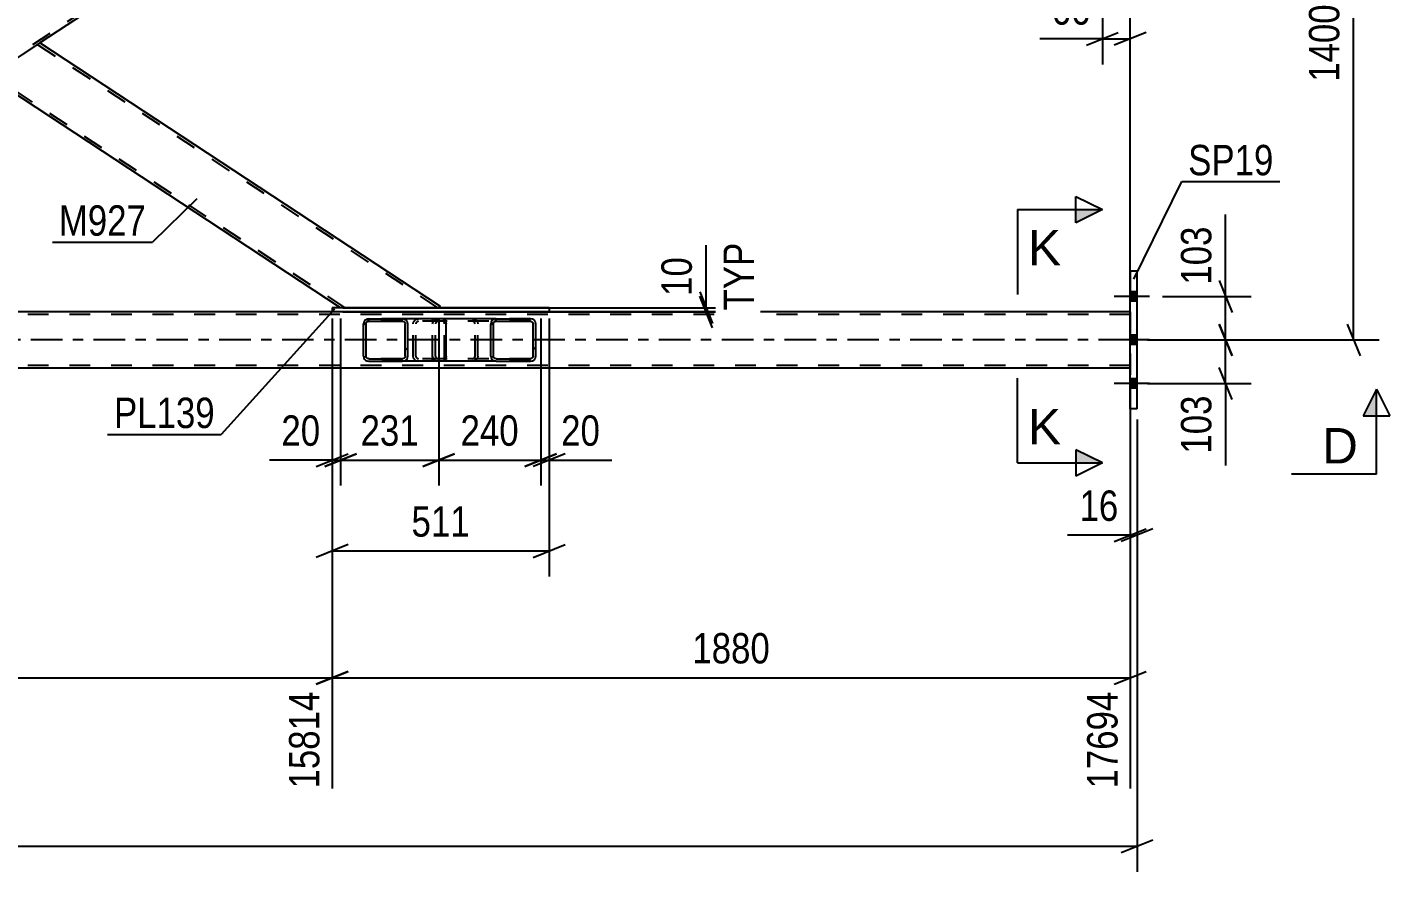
# Model space of a CAD drawing. Header units: millimetres. Extents: x -858 to 331, y -869 to -28.
# Drawn here: x -201 to -72.7, y -603.5 to -523.9 of the extents above; entities that cross this region are included whole.
import ezdxf

# ---------------------------------------------------------------- set-up
doc = ezdxf.new("R2010")
doc.units = ezdxf.units.MM
doc.linetypes.add('DXK_LINE_DOT2', pattern=[3.9198, 1.9599, -1.9599])
doc.linetypes.add('DXK_LINE_DOT3', pattern=[5.9187, 2.979, -0.9799, 0.9799, -0.9799])
doc.styles.add('Arial', font='ARIAL.TTF', dxfattribs={"height": 0.2})
doc.styles.add('Arial Narrow', font='ARIALN.TTF', dxfattribs={"height": 0.2})

# ---------------------------------------------------------------- blocks, each defined once
blk = doc.blocks.new('Part-570393797-6113 - 6084')
at = {"color": 7, "linetype": 'DXK_LINE_DOT2'}
for p, q in [((-171.63, -500.78), (-244.67, -548.83)), ((-162.9, -500.78), (-238.24, -550.34)), ((-162.46, -500.78), (-172.07, -500.78)), ((-204.66, -522.22), (-209.47, -525.38)), ((-199.86, -525.38), (-204.66, -528.54)), ((-244.67, -548.54), (-244.67, -549.11)), ((-244.67, -548.58), (-244.67, -548.61)), ((-237.8, -550.34), (-244.67, -550.34))]:
    blk.add_line(p, q, dxfattribs=at)
at = {"color": 2, "linetype": 'Continuous'}
for p, q in [((-172.07, -500.78), (-204.66, -522.22)), ((-162.46, -500.78), (-199.86, -525.38)), ((-209.47, -525.38), (-244.67, -548.54)), ((-204.66, -528.54), (-237.8, -550.34)), ((-244.67, -548.61), (-244.67, -550.34))]:
    blk.add_line(p, q, dxfattribs=at)
blk = doc.blocks.new('Part-570393797-6234 - 6084')
at = {"color": 2, "linetype": 'Continuous'}
for p, q in [((-199.86, -525.38), (-204.66, -528.54)), ((-162.1, -550.22), (-199.86, -525.38)), ((-171.52, -550.34), (-204.66, -528.54)), ((-162.13, -550.25), (-162.28, -550.34)), ((-162.1, -550.22), (-162.13, -550.25))]:
    blk.add_line(p, q, dxfattribs=at)
at = {"color": 7, "linetype": 'DXK_LINE_DOT2'}
for p, q in [((-162.35, -550.34), (-200.08, -525.53)), ((-204.44, -528.4), (-204.43, -528.39)), ((-171.09, -550.34), (-204.44, -528.4)), ((-162.28, -550.34), (-171.52, -550.34)), ((-162.1, -550.22), (-162.1, -550.22))]:
    blk.add_line(p, q, dxfattribs=at)
blk = doc.blocks.new('Part-570393797-6244 - 6084')
at = {"color": 2, "linetype": 'Continuous'}
for p, q in [((-97.12, -559.88), (-97.12, -546.88)), ((-96.48, -546.88), (-97.12, -546.88)), ((-96.48, -559.88), (-96.48, -546.88)), ((-96.48, -559.88), (-97.12, -559.88))]:
    blk.add_line(p, q, dxfattribs=at)
at = {"color": 7, "linetype": 'DXK_LINE_DOT2'}
for p, q in [((-97.12, -546.88), (-97.12, -559.88)), ((-96.48, -546.88), (-96.48, -546.88)), ((-96.48, -559.88), (-96.48, -546.88)), ((-96.48, -559.88), (-96.48, -559.88))]:
    blk.add_line(p, q, dxfattribs=at)
blk = doc.blocks.new('Part-570393797-6383 - 6084')
at = {"color": 2, "linetype": 'Continuous'}
for p, q in [((-151.87, -550.34), (-172.32, -550.34)), ((-172.32, -550.34), (-172.32, -550.74)), ((-151.87, -550.34), (-151.87, -550.74)), ((-151.87, -550.74), (-172.32, -550.74))]:
    blk.add_line(p, q, dxfattribs=at)
blk = doc.blocks.new('Part-570393797-6455 - 6084')
at = {"color": 7, "linetype": 'DXK_LINE_DOT2'}
for p, q in [((-97.12, -550.98), (-774.68, -550.98)), ((-151.87, -550.74), (-172.32, -550.74)), ((-97.12, -550.74), (-97.12, -556.02)), ((-97.12, -555.78), (-774.68, -555.78))]:
    blk.add_line(p, q, dxfattribs=at)
at = {"color": 2, "linetype": 'Continuous'}
for p, q in [((-172.32, -550.74), (-237, -550.74)), ((-97.12, -550.74), (-151.87, -550.74)), ((-97.12, -556.02), (-774.68, -556.02))]:
    blk.add_line(p, q, dxfattribs=at)
at = {"color": 7, "linetype": 'DXK_LINE_DOT3'}
blk.add_line((-97.12, -553.38), (-774.68, -553.38), dxfattribs=at)
blk = doc.blocks.new('Bolt-570393797-6576 - 6084')
at = {"linetype": 'Continuous'}
for points in [[(-97.12, -548.84), (-97.12, -549.72), (-96.48, -549.72), (-96.48, -548.84)], [(-97.12, -548.84), (-97.12, -549.72), (-96.48, -549.72), (-96.48, -548.84)], [(-97.12, -548.84), (-97.12, -549.72), (-96.48, -549.72), (-96.48, -548.84)], [(-97.12, -552.94), (-97.12, -553.82), (-96.48, -553.82), (-96.48, -552.94)], [(-97.12, -552.94), (-97.12, -553.82), (-96.48, -553.82), (-96.48, -552.94)], [(-97.12, -557.04), (-97.12, -557.92), (-96.48, -557.92), (-96.48, -557.04)], [(-97.12, -557.04), (-97.12, -557.92), (-96.48, -557.92), (-96.48, -557.04)], [(-97.12, -557.04), (-97.12, -557.92), (-96.48, -557.92), (-96.48, -557.04)]]:
    blk.add_hatch(color=1, dxfattribs=at).paths.add_polyline_path(points)
at = {"color": 1, "linetype": 'Continuous'}
for p, q in [((-95.32, -549.28), (-98.64, -549.28)), ((-95.32, -549.28), (-98.64, -549.28)), ((-95.32, -549.28), (-98.64, -549.28)), ((-96.48, -548.84), (-97.12, -548.84)), ((-96.48, -548.84), (-97.12, -548.84)), ((-96.48, -548.84), (-97.12, -548.84)), ((-96.48, -549.72), (-97.12, -549.72)), ((-96.48, -549.72), (-97.12, -549.72)), ((-96.48, -549.72), (-97.12, -549.72)), ((-96.48, -552.94), (-97.12, -552.94)), ((-96.48, -552.94), (-97.12, -552.94)), ((-95.32, -553.38), (-98.64, -553.38)), ((-95.32, -553.38), (-98.64, -553.38)), ((-96.48, -553.82), (-97.12, -553.82)), ((-96.48, -553.82), (-97.12, -553.82)), ((-96.48, -557.04), (-97.12, -557.04)), ((-96.48, -557.04), (-97.12, -557.04)), ((-96.48, -557.04), (-97.12, -557.04)), ((-95.32, -557.48), (-98.64, -557.48)), ((-95.32, -557.48), (-98.64, -557.48)), ((-95.32, -557.48), (-98.64, -557.48)), ((-96.48, -557.92), (-97.12, -557.92)), ((-96.48, -557.92), (-97.12, -557.92)), ((-96.48, -557.92), (-97.12, -557.92))]:
    blk.add_line(p, q, dxfattribs=at)
blk = doc.blocks.new('Part-570393797-6631 - 6084')
at = {"linetype": 'Continuous'}
h = blk.add_hatch(dxfattribs=at)
h.set_pattern_fill('', scale=0.7, style=0, pattern_type=0)
h.set_pattern_definition([(45, (-169.3342, -555.0874), (-1.57154, 1.57154), [])])
h.paths.add_polyline_path([(-169.37, -554.9), (-169.33, -555.09), (-169.23, -555.24), (-169.06, -555.35), (-168.87, -555.38), (-165.69, -555.38), (-165.49, -555.35), (-165.33, -555.24), (-165.22, -555.09), (-165.18, -554.9), (-165.18, -551.86), (-165.22, -551.68), (-165.33, -551.52), (-165.49, -551.42), (-165.69, -551.38), (-168.87, -551.38), (-169.06, -551.42), (-169.23, -551.52), (-169.33, -551.68), (-169.37, -551.86)])
h.paths.add_polyline_path([(-169.1, -551.77), (-169.05, -551.69), (-168.97, -551.64), (-168.87, -551.62), (-165.69, -551.62), (-165.59, -551.64), (-165.51, -551.69), (-165.45, -551.77), (-165.43, -551.86), (-165.43, -554.9), (-165.45, -555), (-165.51, -555.07), (-165.59, -555.13), (-165.69, -555.14), (-168.87, -555.14), (-168.97, -555.13), (-169.05, -555.07), (-169.1, -555), (-169.12, -554.9), (-169.12, -551.86)])
at = {"color": 2, "linetype": 'Continuous'}
for p, q in [((-169.33, -551.68), (-169.37, -551.86)), ((-169.37, -554.9), (-169.37, -551.86)), ((-169.12, -551.86), (-169.1, -551.77)), ((-169.12, -554.9), (-169.12, -551.86)), ((-169.1, -551.77), (-169.05, -551.69)), ((-168.87, -551.38), (-169.06, -551.42)), ((-169.05, -551.69), (-168.97, -551.64)), ((-168.97, -551.64), (-168.87, -551.62)), ((-168.87, -551.38), (-165.69, -551.38)), ((-168.87, -551.62), (-165.69, -551.62)), ((-161.85, -551.38), (-165.69, -551.38)), ((-165.49, -551.42), (-165.69, -551.38)), ((-165.69, -551.62), (-165.59, -551.64)), ((-165.59, -551.64), (-165.51, -551.69)), ((-165.51, -551.69), (-165.45, -551.77)), ((-165.45, -551.77), (-165.43, -551.86)), ((-165.43, -554.9), (-165.43, -551.86)), ((-165.18, -551.86), (-165.22, -551.68)), ((-165.18, -554.9), (-165.18, -551.86)), ((-161.85, -551.38), (-161.75, -551.42)), ((-161.75, -551.42), (-161.66, -551.52)), ((-161.66, -551.52), (-161.6, -551.68)), ((-161.6, -551.68), (-161.58, -551.86)), ((-161.58, -554.9), (-161.58, -551.86)), ((-169.37, -554.9), (-169.33, -555.09)), ((-169.1, -555), (-169.12, -554.9)), ((-169.05, -555.07), (-169.1, -555)), ((-169.06, -555.35), (-168.87, -555.38)), ((-168.97, -555.13), (-169.05, -555.07)), ((-168.87, -555.14), (-168.97, -555.13)), ((-168.87, -555.14), (-165.69, -555.14)), ((-168.87, -555.38), (-165.69, -555.38)), ((-165.59, -555.13), (-165.69, -555.14)), ((-165.69, -555.38), (-165.49, -555.35)), ((-161.85, -555.38), (-165.69, -555.38)), ((-165.51, -555.07), (-165.59, -555.13)), ((-165.45, -555), (-165.51, -555.07)), ((-165.43, -554.9), (-165.45, -555)), ((-165.22, -555.09), (-165.18, -554.9)), ((-161.75, -555.35), (-161.85, -555.38)), ((-161.66, -555.24), (-161.75, -555.35)), ((-161.6, -555.09), (-161.66, -555.24)), ((-161.58, -554.9), (-161.6, -555.09))]:
    blk.add_line(p, q, dxfattribs=at)
at = {"color": 7, "linetype": 'DXK_LINE_DOT2'}
for p, q in [((-165.69, -551.38), (-168.87, -551.38)), ((-161.85, -551.62), (-168.87, -551.62)), ((-164.69, -551.86), (-164.65, -551.68)), ((-164.69, -554.9), (-164.69, -551.86)), ((-164.42, -551.77), (-164.44, -551.86)), ((-164.44, -554.9), (-164.44, -551.86)), ((-164.37, -551.69), (-164.42, -551.77)), ((-164.38, -551.42), (-164.19, -551.38)), ((-164.29, -551.64), (-164.37, -551.69)), ((-164.19, -551.62), (-164.29, -551.64)), ((-162.85, -551.62), (-162.85, -551.38)), ((-161.8, -551.64), (-161.85, -551.62)), ((-161.76, -551.69), (-161.8, -551.64)), ((-161.73, -551.77), (-161.76, -551.69)), ((-161.72, -551.86), (-161.73, -551.77)), ((-161.72, -554.9), (-161.72, -551.86)), ((-161.85, -555.14), (-168.87, -555.14)), ((-165.69, -555.38), (-168.87, -555.38)), ((-164.65, -555.09), (-164.69, -554.9)), ((-164.44, -554.9), (-164.42, -555)), ((-164.42, -555), (-164.37, -555.07)), ((-164.19, -555.38), (-164.38, -555.35)), ((-164.37, -555.07), (-164.29, -555.13)), ((-164.29, -555.13), (-164.19, -555.14)), ((-162.85, -555.38), (-162.85, -555.14)), ((-161.85, -555.14), (-161.8, -555.13)), ((-161.8, -555.13), (-161.76, -555.07)), ((-161.76, -555.07), (-161.73, -555)), ((-161.73, -555), (-161.72, -554.9))]:
    blk.add_line(p, q, dxfattribs=at)
at = {"color": 2, "linetype": 'Continuous'}
for centre, start, end in [((-168.88, -551.88), 111.1941, 156.1506), ((-165.67, -551.88), 23.8494, 68.8059), ((-168.88, -554.89), 203.8494, 248.8059), ((-165.67, -554.89), 291.1941, 336.1506)]:
    blk.add_arc(centre, 0.492, start, end, dxfattribs=at)
at = {"color": 7, "linetype": 'DXK_LINE_DOT2'}
for centre, start, end in [((-164.2, -551.88), 111.1941, 156.1506), ((-164.2, -554.89), 203.8494, 248.8059)]:
    blk.add_arc(centre, 0.492, start, end, dxfattribs=at)
blk = doc.blocks.new('Part-570393797-6715 - 6084')
at = {"linetype": 'Continuous'}
h = blk.add_hatch(dxfattribs=at)
h.set_pattern_fill('', scale=0.7, style=0, pattern_type=0)
h.set_pattern_definition([(45, (-157.343, -555.0874), (-1.57154, 1.57154), [])])
h.paths.add_polyline_path([(-157.38, -554.9), (-157.34, -555.09), (-157.23, -555.24), (-157.07, -555.35), (-156.87, -555.38), (-153.64, -555.38), (-153.44, -555.35), (-153.27, -555.24), (-153.16, -555.09), (-153.13, -554.9), (-153.13, -551.86), (-153.16, -551.68), (-153.27, -551.52), (-153.44, -551.42), (-153.64, -551.38), (-156.87, -551.38), (-157.07, -551.42), (-157.23, -551.52), (-157.34, -551.68), (-157.38, -551.86)])
h.paths.add_polyline_path([(-157.11, -551.77), (-157.05, -551.69), (-156.97, -551.64), (-156.87, -551.62), (-153.64, -551.62), (-153.54, -551.64), (-153.46, -551.69), (-153.4, -551.77), (-153.38, -551.86), (-153.38, -554.9), (-153.4, -555), (-153.46, -555.07), (-153.54, -555.13), (-153.64, -555.14), (-156.87, -555.14), (-156.97, -555.13), (-157.05, -555.07), (-157.11, -555), (-157.13, -554.9), (-157.13, -551.86)])
at = {"color": 7, "linetype": 'DXK_LINE_DOT2'}
for p, q in [((-162.85, -551.86), (-162.81, -551.68)), ((-162.85, -554.9), (-162.85, -551.86)), ((-162.57, -551.77), (-162.59, -551.86)), ((-162.59, -554.9), (-162.59, -551.86)), ((-162.52, -551.69), (-162.57, -551.77)), ((-162.53, -551.42), (-162.34, -551.38)), ((-162.43, -551.64), (-162.52, -551.69)), ((-162.34, -551.62), (-162.43, -551.64)), ((-161.85, -551.38), (-162.34, -551.38)), ((-153.64, -551.62), (-162.34, -551.62)), ((-159.1, -551.38), (-158.91, -551.42)), ((-159, -551.64), (-159.1, -551.62)), ((-158.92, -551.69), (-159, -551.64)), ((-158.87, -551.77), (-158.92, -551.69)), ((-158.85, -551.86), (-158.87, -551.77)), ((-158.85, -554.9), (-158.85, -551.86)), ((-158.63, -551.68), (-158.59, -551.86)), ((-158.59, -554.9), (-158.59, -551.86)), ((-153.64, -551.38), (-156.87, -551.38)), ((-162.81, -555.09), (-162.85, -554.9)), ((-162.59, -554.9), (-162.57, -555)), ((-162.57, -555), (-162.52, -555.07)), ((-162.34, -555.38), (-162.53, -555.35)), ((-162.52, -555.07), (-162.43, -555.13)), ((-162.43, -555.13), (-162.34, -555.14)), ((-153.64, -555.14), (-162.34, -555.14)), ((-161.85, -555.38), (-162.34, -555.38)), ((-159.1, -555.14), (-159, -555.13)), ((-158.91, -555.35), (-159.1, -555.38)), ((-159, -555.13), (-158.92, -555.07)), ((-158.92, -555.07), (-158.87, -555)), ((-158.87, -555), (-158.85, -554.9)), ((-158.59, -554.9), (-158.63, -555.09)), ((-153.64, -555.38), (-156.87, -555.38))]:
    blk.add_line(p, q, dxfattribs=at)
at = {"color": 2, "linetype": 'Continuous'}
for p, q in [((-156.87, -551.38), (-161.85, -551.38)), ((-157.34, -551.68), (-157.38, -551.86)), ((-157.38, -554.9), (-157.38, -551.86)), ((-157.13, -551.86), (-157.11, -551.77)), ((-157.13, -554.9), (-157.13, -551.86)), ((-157.11, -551.77), (-157.05, -551.69)), ((-156.87, -551.38), (-157.07, -551.42)), ((-157.05, -551.69), (-156.97, -551.64)), ((-156.97, -551.64), (-156.87, -551.62)), ((-156.87, -551.38), (-153.64, -551.38)), ((-156.87, -551.62), (-153.64, -551.62)), ((-153.44, -551.42), (-153.64, -551.38)), ((-153.64, -551.62), (-153.54, -551.64)), ((-153.54, -551.64), (-153.46, -551.69)), ((-153.46, -551.69), (-153.4, -551.77)), ((-153.4, -551.77), (-153.38, -551.86)), ((-153.38, -554.9), (-153.38, -551.86)), ((-153.13, -551.86), (-153.16, -551.68)), ((-153.13, -554.9), (-153.13, -551.86)), ((-156.87, -555.38), (-161.85, -555.38)), ((-157.38, -554.9), (-157.34, -555.09)), ((-157.11, -555), (-157.13, -554.9)), ((-157.05, -555.07), (-157.11, -555)), ((-157.07, -555.35), (-156.87, -555.38)), ((-156.97, -555.13), (-157.05, -555.07)), ((-156.87, -555.14), (-156.97, -555.13)), ((-156.87, -555.14), (-153.64, -555.14)), ((-156.87, -555.38), (-153.64, -555.38)), ((-153.54, -555.13), (-153.64, -555.14)), ((-153.64, -555.38), (-153.44, -555.35)), ((-153.46, -555.07), (-153.54, -555.13)), ((-153.4, -555), (-153.46, -555.07)), ((-153.38, -554.9), (-153.4, -555)), ((-153.16, -555.09), (-153.13, -554.9))]:
    blk.add_line(p, q, dxfattribs=at)
at = {"color": 7, "linetype": 'DXK_LINE_DOT2'}
for centre, start, end in [((-162.36, -551.88), 110.7583, 155.68), ((-159.08, -551.88), 24.32, 69.2417), ((-162.36, -554.88), 204.32, 249.2417), ((-159.08, -554.88), 290.7583, 335.68)]:
    blk.add_arc(centre, 0.496, start, end, dxfattribs=at)
at = {"color": 2, "linetype": 'Continuous'}
for centre, start, end in [((-156.89, -551.88), 110.7583, 155.6801), ((-153.62, -551.88), 24.32, 69.2417), ((-156.89, -554.88), 204.32, 249.2417), ((-153.62, -554.88), 290.7583, 335.6801)]:
    blk.add_arc(centre, 0.496, start, end, dxfattribs=at)
blk = doc.blocks.new('StraightDimension-570393797-7088 - 6084')
at = {"color": 7, "linetype": 'Continuous'}
for p, q in [((-257.46, -551.74), (-257.46, -595.66)), ((-172.32, -551.74), (-172.32, -595.66)), ((-255.96, -584.62), (-258.96, -585.82)), ((-257.46, -585.22), (-172.32, -585.22)), ((-173.82, -585.82), (-170.82, -584.62))]:
    blk.add_line(p, q, dxfattribs=at)
at = {"color": 0}
blk.add_wipeout([(-210.63, -584.47), (-210.63, -580.27), (-219.15, -580.27), (-219.15, -584.47)], dxfattribs=at)
at = {"color": 3, "style": 'Arial Narrow'}
blk.add_text('2128', height=2.863, dxfattribs=at).set_placement((-218.55, -583.87))
at = {"color": 0, "linetype": 'Continuous'}
blk.add_wipeout([(-172.92, -585.92), (-177.12, -585.92), (-177.12, -596.26), (-172.92, -596.26)], dxfattribs=at)
at = {"color": 3, "linetype": 'Continuous', "style": 'Arial Narrow'}
blk.add_text('15814', height=2.863, rotation=90.0002, dxfattribs=at).set_placement((-173.52, -595.66))
blk = doc.blocks.new('StraightDimension-570393797-7277 - 6084')
at = {"color": 7, "linetype": 'Continuous'}
for p, q in [((-99.75, -501.38), (-99.75, -527.4)), ((-97.12, -549.74), (-97.12, -522.15)), ((-99.75, -525), (-105.65, -525)), ((-99.75, -525), (-105.65, -525)), ((-101.25, -525.6), (-98.25, -524.4)), ((-99.75, -525), (-97.12, -525)), ((-95.62, -524.4), (-98.62, -525.6))]:
    blk.add_line(p, q, dxfattribs=at)
at = {"color": 0}
blk.add_wipeout([(-100.27, -524.25), (-100.27, -520.05), (-105.13, -520.05), (-105.13, -524.25)], dxfattribs=at)
at = {"color": 3, "style": 'Arial Narrow'}
blk.add_text('66', height=2.863, dxfattribs=at).set_placement((-104.53, -523.65))
blk = doc.blocks.new('StraightDimension-570393797-7082 - 6084')
at = {"color": 7, "linetype": 'Continuous'}
for p, q in [((-172.32, -551.74), (-172.32, -595.66)), ((-97.12, -557.02), (-97.12, -595.66)), ((-170.82, -584.62), (-173.82, -585.82)), ((-172.32, -585.22), (-97.12, -585.22)), ((-98.62, -585.82), (-95.62, -584.62))]:
    blk.add_line(p, q, dxfattribs=at)
at = {"color": 0}
blk.add_wipeout([(-130.47, -584.47), (-130.47, -580.27), (-138.98, -580.27), (-138.98, -584.47)], dxfattribs=at)
at = {"color": 3, "style": 'Arial Narrow'}
blk.add_text('1880', height=2.863, dxfattribs=at).set_placement((-138.38, -583.87))
at = {"color": 0, "linetype": 'Continuous'}
blk.add_wipeout([(-97.72, -585.92), (-101.92, -585.92), (-101.92, -596.26), (-97.72, -596.26)], dxfattribs=at)
at = {"color": 3, "linetype": 'Continuous', "style": 'Arial Narrow'}
blk.add_text('17694', height=2.863, rotation=90.0002, dxfattribs=at).set_placement((-98.32, -595.66))
blk = doc.blocks.new('StraightDimension-570393797-7336 - 6084')
at = {"color": 7, "linetype": 'Continuous'}
for p, q in [((-75.47, -498.88), (-76.67, -495.88)), ((-97.95, -497.38), (-73.67, -497.38)), ((-76.07, -553.38), (-76.07, -497.38)), ((-76.67, -551.88), (-75.47, -554.88)), ((-95.48, -553.38), (-73.67, -553.38))]:
    blk.add_line(p, q, dxfattribs=at)
at = {"color": 0}
blk.add_wipeout([(-76.82, -521.13), (-81.02, -521.13), (-81.02, -529.64), (-76.82, -529.64)], dxfattribs=at)
at = {"color": 3, "style": 'Arial Narrow'}
blk.add_text('1400', height=2.863, rotation=90.0002, dxfattribs=at).set_placement((-77.42, -529.04))
blk = doc.blocks.new('StraightDimension-570393797-7810 - 6084')
at = {"color": 7, "linetype": 'Continuous'}
for p, q in [((-97.12, -560.88), (-97.12, -574.18)), ((-96.48, -560.88), (-96.48, -574.18)), ((-98.62, -572.38), (-95.62, -571.18)), ((-94.98, -571.18), (-97.98, -572.38)), ((-97.12, -571.78), (-103.03, -571.78)), ((-97.12, -571.78), (-103.03, -571.78)), ((-97.12, -571.78), (-96.48, -571.78))]:
    blk.add_line(p, q, dxfattribs=at)
at = {"color": 0}
blk.add_wipeout([(-97.65, -571.03), (-97.65, -566.83), (-102.5, -566.83), (-102.5, -571.03)], dxfattribs=at)
at = {"color": 3, "style": 'Arial Narrow'}
blk.add_text('16', height=2.863, dxfattribs=at).set_placement((-101.9, -570.43))
blk = doc.blocks.new('StraightDimension-570393797-6914 - 6084')
at = {"color": 7, "linetype": 'Continuous'}
for p, q in [((-96.48, -560.88), (-96.48, -603.51)), ((-97.98, -601.71), (-94.98, -600.51)), ((-793.94, -601.11), (-96.48, -601.11))]:
    blk.add_line(p, q, dxfattribs=at)
blk = doc.blocks.new('StraightDimension-570393797-7151 - 6084')
at = {"color": 7, "linetype": 'Continuous'}
for p, q in [((-172.32, -551.34), (-172.32, -575.67)), ((-151.87, -551.34), (-151.87, -575.67)), ((-170.82, -572.67), (-173.82, -573.87)), ((-172.32, -573.27), (-151.87, -573.27)), ((-153.37, -573.87), (-150.37, -572.67))]:
    blk.add_line(p, q, dxfattribs=at)
at = {"color": 0}
blk.add_wipeout([(-158.75, -572.52), (-158.75, -568.32), (-165.44, -568.32), (-165.44, -572.52)], dxfattribs=at)
at = {"color": 3, "style": 'Arial Narrow'}
blk.add_text('511', height=2.863, dxfattribs=at).set_placement((-164.84, -571.92))
blk = doc.blocks.new('StraightDimension-570393797-7206 - 6084')
at = {"color": 7, "linetype": 'Continuous'}
for p, q in [((-137.08, -550.34), (-137.08, -544.44)), ((-137.08, -550.34), (-137.08, -544.44)), ((-137.68, -548.84), (-136.48, -551.84)), ((-136.48, -552.24), (-137.68, -549.24)), ((-171.32, -550.34), (-134.68, -550.34)), ((-137.08, -550.74), (-137.08, -550.34)), ((-171.32, -550.74), (-134.68, -550.74))]:
    blk.add_line(p, q, dxfattribs=at)
at = {"color": 0, "linetype": 'Continuous'}
blk.add_wipeout([(-131.98, -543.6), (-136.18, -543.6), (-136.18, -551.19), (-131.98, -551.19)], dxfattribs=at)
at = {"color": 0}
blk.add_wipeout([(-137.83, -544.96), (-142.03, -544.96), (-142.03, -549.82), (-137.83, -549.82)], dxfattribs=at)
at = {"color": 3, "linetype": 'Continuous', "style": 'Arial Narrow'}
blk.add_text('TYP', height=2.863, rotation=90.0002, dxfattribs=at).set_placement((-132.58, -550.59))
at = {"color": 3, "style": 'Arial Narrow'}
blk.add_text('10', height=2.863, rotation=90.0002, dxfattribs=at).set_placement((-138.43, -549.22))
blk = doc.blocks.new('StraightDimension-570393797-7260 - 6084')
at = {"color": 7, "linetype": 'Continuous'}
for p, q in [((-88.13, -549.28), (-88.13, -541.55)), ((-88.13, -549.28), (-88.13, -541.55)), ((-88.73, -547.78), (-87.53, -550.78)), ((-94.08, -549.28), (-85.73, -549.28)), ((-88.13, -553.38), (-88.13, -549.28)), ((-87.53, -554.88), (-88.73, -551.88)), ((-95.48, -553.38), (-85.73, -553.38))]:
    blk.add_line(p, q, dxfattribs=at)
at = {"color": 0}
blk.add_wipeout([(-88.88, -542.07), (-93.08, -542.07), (-93.08, -548.76), (-88.88, -548.76)], dxfattribs=at)
at = {"color": 3, "style": 'Arial Narrow'}
blk.add_text('103', height=2.863, rotation=90.0002, dxfattribs=at).set_placement((-89.48, -548.16))
blk = doc.blocks.new('StraightDimension-570393797-7268 - 6084')
at = {"color": 7, "linetype": 'Continuous'}
for p, q in [((-88.73, -551.88), (-87.53, -554.88)), ((-95.48, -553.38), (-85.73, -553.38)), ((-88.13, -557.48), (-88.13, -553.38)), ((-87.53, -558.98), (-88.73, -555.98)), ((-95.48, -557.48), (-85.73, -557.48)), ((-88.13, -557.48), (-88.13, -565.22)), ((-88.13, -557.48), (-88.13, -565.22))]:
    blk.add_line(p, q, dxfattribs=at)
at = {"color": 0}
blk.add_wipeout([(-88.88, -558.01), (-93.08, -558.01), (-93.08, -564.69), (-88.88, -564.69)], dxfattribs=at)
at = {"color": 3, "style": 'Arial Narrow'}
blk.add_text('103', height=2.863, rotation=90.0002, dxfattribs=at).set_placement((-89.48, -564.09))
blk = doc.blocks.new('StraightDimension-570393797-7925 - 6084')
at = {"color": 7, "linetype": 'Continuous'}
for p, q in [((-152.67, -551.34), (-152.67, -567.1)), ((-151.87, -551.34), (-151.87, -567.1)), ((-154.17, -565.3), (-151.17, -564.1)), ((-150.37, -564.1), (-153.37, -565.3)), ((-152.67, -564.7), (-151.87, -564.7)), ((-151.87, -564.7), (-145.96, -564.7)), ((-151.87, -564.7), (-145.96, -564.7))]:
    blk.add_line(p, q, dxfattribs=at)
at = {"color": 0}
blk.add_wipeout([(-146.49, -563.95), (-146.49, -559.75), (-151.34, -559.75), (-151.34, -563.95)], dxfattribs=at)
at = {"color": 3, "style": 'Arial Narrow'}
blk.add_text('20', height=2.863, dxfattribs=at).set_placement((-150.74, -563.35))
blk = doc.blocks.new('StraightDimension-570393797-7933 - 6084')
at = {"color": 7, "linetype": 'Continuous'}
for p, q in [((-162.28, -551.34), (-162.28, -567.1)), ((-152.67, -551.34), (-152.67, -567.1)), ((-163.78, -565.3), (-160.78, -564.1)), ((-162.28, -564.7), (-152.67, -564.7)), ((-151.17, -564.1), (-154.17, -565.3))]:
    blk.add_line(p, q, dxfattribs=at)
at = {"color": 0}
blk.add_wipeout([(-154.13, -563.95), (-154.13, -559.75), (-160.82, -559.75), (-160.82, -563.95)], dxfattribs=at)
at = {"color": 3, "style": 'Arial Narrow'}
blk.add_text('240', height=2.863, dxfattribs=at).set_placement((-160.22, -563.35))
blk = doc.blocks.new('StraightDimension-570393797-7947 - 6084')
at = {"color": 7, "linetype": 'Continuous'}
for p, q in [((-171.52, -551.34), (-171.52, -567.1)), ((-162.28, -551.34), (-162.28, -567.1)), ((-173.02, -565.3), (-170.02, -564.1)), ((-171.52, -564.7), (-162.28, -564.7)), ((-160.78, -564.1), (-163.78, -565.3))]:
    blk.add_line(p, q, dxfattribs=at)
at = {"color": 0}
blk.add_wipeout([(-163.56, -563.95), (-163.56, -559.75), (-170.24, -559.75), (-170.24, -563.95)], dxfattribs=at)
at = {"color": 3, "style": 'Arial Narrow'}
blk.add_text('231', height=2.863, dxfattribs=at).set_placement((-169.64, -563.35))
blk = doc.blocks.new('StraightDimension-570393797-7961 - 6084')
at = {"color": 7, "linetype": 'Continuous'}
for p, q in [((-172.32, -551.34), (-172.32, -567.1)), ((-171.52, -551.34), (-171.52, -567.1)), ((-172.32, -564.7), (-178.23, -564.7)), ((-172.32, -564.7), (-178.23, -564.7)), ((-173.82, -565.3), (-170.82, -564.1)), ((-170.02, -564.1), (-173.02, -565.3)), ((-172.32, -564.7), (-171.52, -564.7))]:
    blk.add_line(p, q, dxfattribs=at)
at = {"color": 0}
blk.add_wipeout([(-172.85, -563.95), (-172.85, -559.75), (-177.7, -559.75), (-177.7, -563.95)], dxfattribs=at)
at = {"color": 3, "style": 'Arial Narrow'}
blk.add_text('20', height=2.863, dxfattribs=at).set_placement((-177.1, -563.35))
blk = doc.blocks.new('SectionMark-570393797-8166 - 6084')
at = {"linetype": 'Continuous'}
for points in [[(-102.25, -542.34), (-102.25, -541.09), (-99.75, -541.09)], [(-102.25, -564.97), (-102.25, -563.72), (-99.75, -564.97)]]:
    blk.add_hatch(color=6, dxfattribs=at).paths.add_polyline_path(points)
at = {"color": 6, "linetype": 'Continuous'}
for p, q in [((-102.25, -542.34), (-102.25, -539.84)), ((-102.25, -539.84), (-99.75, -541.09)), ((-107.75, -541.09), (-107.75, -549.09)), ((-107.75, -541.09), (-99.75, -541.09)), ((-99.75, -541.09), (-102.25, -542.34)), ((-107.75, -564.97), (-107.75, -556.97)), ((-99.75, -564.97), (-102.25, -563.72)), ((-102.25, -563.72), (-102.25, -566.22)), ((-107.75, -564.97), (-99.75, -564.97)), ((-99.75, -564.97), (-102.25, -566.22))]:
    blk.add_line(p, q, dxfattribs=at)
at = {"color": 0, "linetype": 'Continuous'}
for points in [[(-103.64, -546.34), (-103.64, -542.84), (-106.75, -542.84), (-106.75, -546.34)], [(-103.64, -563.22), (-103.64, -559.72), (-106.75, -559.72), (-106.75, -563.22)]]:
    blk.add_wipeout(points, dxfattribs=at)
at = {"color": 3, "linetype": 'Continuous', "style": 'Arial'}
for p in [(-106.75, -546.34), (-106.75, -563.22)]:
    blk.add_text('K', height=3.34, dxfattribs=at).set_placement(p)
blk = doc.blocks.new('Mark-570393797-6230 - 6084')
at = {"color": 0}
blk.add_wipeout([(-189.85, -543.55), (-189.85, -540.55), (-198.07, -540.55), (-198.07, -543.55)], dxfattribs=at)
blk.add_wipeout([(-189.85, -543.55), (-189.85, -540.55), (-198.07, -540.55), (-198.07, -543.55)], dxfattribs=at)
at = {"color": 30, "linetype": 'Continuous'}
for p in [(-185.07, -540.08), (-198.67, -544.15)]:
    blk.add_line(p, (-189.25, -544.15), dxfattribs=at)
at = {"color": 3, "style": 'Arial Narrow'}
blk.add_text('M927', height=2.863, dxfattribs=at).set_placement((-198.07, -543.55))
blk = doc.blocks.new('Mark-570393797-6240 - 6084')
at = {"color": 0}
blk.add_wipeout([(-83.62, -537.85), (-83.62, -534.85), (-91.66, -534.85), (-91.66, -537.85)], dxfattribs=at)
blk.add_wipeout([(-83.62, -537.85), (-83.62, -534.85), (-91.66, -534.85), (-91.66, -537.85)], dxfattribs=at)
at = {"color": 30, "linetype": 'Continuous'}
for p, q in [((-96.77, -547.63), (-92.26, -538.45)), ((-92.26, -538.45), (-83.02, -538.45))]:
    blk.add_line(p, q, dxfattribs=at)
at = {"color": 3, "style": 'Arial Narrow'}
blk.add_text('SP19', height=2.863, dxfattribs=at).set_placement((-91.66, -537.85))
blk = doc.blocks.new('SectionMark-570393797-8160 - 6084')
at = {"linetype": 'Continuous'}
blk.add_hatch(color=6, dxfattribs=at).paths.add_polyline_path([(-73.92, -560.52), (-75.17, -560.52), (-73.92, -558.02)])
at = {"color": 6, "linetype": 'Continuous'}
for p, q in [((-73.92, -558.02), (-75.17, -560.52)), ((-73.92, -566.02), (-73.92, -558.02)), ((-73.92, -558.02), (-72.67, -560.52)), ((-75.17, -560.52), (-72.67, -560.52)), ((-73.92, -566.02), (-81.92, -566.02))]:
    blk.add_line(p, q, dxfattribs=at)
at = {"color": 0, "linetype": 'Continuous'}
blk.add_wipeout([(-75.67, -565.02), (-75.67, -561.52), (-79.04, -561.52), (-79.04, -565.02)], dxfattribs=at)
at = {"color": 3, "linetype": 'Continuous', "style": 'Arial'}
blk.add_text('D', height=3.34, dxfattribs=at).set_placement((-79.04, -565.02))
blk = doc.blocks.new('Mark-570393797-6379 - 6084')
at = {"color": 0}
blk.add_wipeout([(-183.37, -561.68), (-183.37, -558.68), (-192.87, -558.68), (-192.87, -561.68)], dxfattribs=at)
blk.add_wipeout([(-183.37, -561.68), (-183.37, -558.68), (-192.87, -558.68), (-192.87, -561.68)], dxfattribs=at)
at = {"color": 30, "linetype": 'Continuous'}
for p in [(-172.1, -550.47), (-193.47, -562.28)]:
    blk.add_line(p, (-182.77, -562.28), dxfattribs=at)
at = {"color": 3, "style": 'Arial Narrow'}
blk.add_text('PL139', height=2.863, dxfattribs=at).set_placement((-192.87, -561.68))

msp = doc.modelspace()

# ---------------------------------------------------------------- block references
for name in ['Part-570393797-6113 - 6084', 'Part-570393797-6234 - 6084', 'Part-570393797-6244 - 6084', 'Bolt-570393797-6576 - 6084', 'Part-570393797-6383 - 6084', 'Part-570393797-6455 - 6084', 'Part-570393797-6631 - 6084', 'Part-570393797-6715 - 6084']:
    msp.add_blockref(name, (0, 0))

# ---------------------------------------------------------------- next in the draw order: block references
for name in ['StraightDimension-570393797-7277 - 6084', 'Mark-570393797-6230 - 6084', 'StraightDimension-570393797-7088 - 6084']:
    msp.add_blockref(name, (0, 0))

# ---------------------------------------------------------------- next in the draw order: block references
msp.add_blockref('StraightDimension-570393797-7082 - 6084', (0, 0))

# ---------------------------------------------------------------- next in the draw order: block references
for name in ['StraightDimension-570393797-7336 - 6084', 'StraightDimension-570393797-7810 - 6084']:
    msp.add_blockref(name, (0, 0))

# ---------------------------------------------------------------- next in the draw order: block references
for name in ['StraightDimension-570393797-7260 - 6084', 'StraightDimension-570393797-6914 - 6084']:
    msp.add_blockref(name, (0, 0))

# ---------------------------------------------------------------- next in the draw order: block references
for name in ['Mark-570393797-6240 - 6084', 'SectionMark-570393797-8166 - 6084', 'StraightDimension-570393797-7151 - 6084', 'StraightDimension-570393797-7268 - 6084']:
    msp.add_blockref(name, (0, 0))

# ---------------------------------------------------------------- next in the draw order: block references
msp.add_blockref('StraightDimension-570393797-7206 - 6084', (0, 0))

# ---------------------------------------------------------------- next in the draw order: block references
msp.add_blockref('StraightDimension-570393797-7925 - 6084', (0, 0))

# ---------------------------------------------------------------- next in the draw order: block references
msp.add_blockref('StraightDimension-570393797-7933 - 6084', (0, 0))

# ---------------------------------------------------------------- next in the draw order: block references
msp.add_blockref('StraightDimension-570393797-7947 - 6084', (0, 0))

# ---------------------------------------------------------------- next in the draw order: block references
msp.add_blockref('StraightDimension-570393797-7961 - 6084', (0, 0))

# ---------------------------------------------------------------- next in the draw order: block references
msp.add_blockref('SectionMark-570393797-8160 - 6084', (0, 0))

# ---------------------------------------------------------------- next in the draw order: block references
msp.add_blockref('Mark-570393797-6379 - 6084', (0, 0))

doc.saveas('drawing.dxf')
